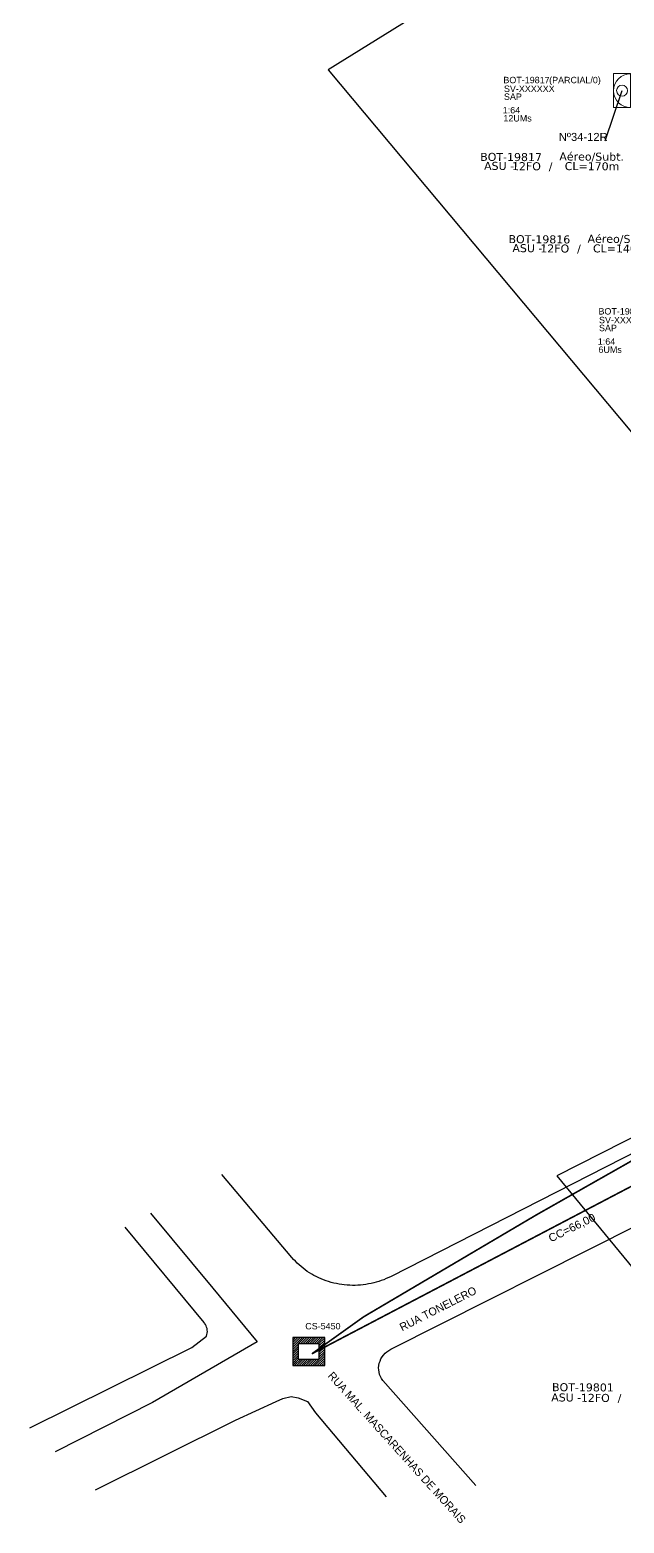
# Model space of a CAD drawing. Header units: millimetres. Extents: x 1075 to 1436, y -3191 to -2905.
# Drawn here: x 1075.2 to 1149.5, y -3188 to -3001.4 of the extents above; entities that cross this region are included whole.
import ezdxf
from ezdxf.enums import TextEntityAlignment as Align

# ---------------------------------------------------------------- set-up
doc = ezdxf.new("R2010")
doc.units = ezdxf.units.MM
for name, color, linetype in [('10.0-Cartográfico', 252, 'Continuous'), ('10.1-Caixas Subterrâneas', 5, 'Continuous'), ('10.3-Nome das Ruas', 252, 'Continuous'), ('CAP a instalar', 1, 'Continuous'), ('E.T.', 7, 'Continuous'), ('label_cabos', 7, 'Continuous'), ('Legenda', 1, 'Continuous')]:
    doc.layers.add(name, color=color, linetype=linetype)
doc.layers.add("20.0-LEGENDA DOS CDO'S", color=1, linetype='Continuous', lineweight=0)
doc.layers.add('20.1-CDO_INTERIOR', color=1, linetype='Continuous', lineweight=0)
doc.layers.add('DROP DE CLIENTE', color=140, linetype='Continuous', plot=False)
doc.layers.add('EXTRA', color=50, linetype='Continuous', plot=False)
doc.styles.add('ARIAL', font='arial.ttf')
doc.styles.add('siredit', font='verdana.ttf')

# ---------------------------------------------------------------- blocks, each defined once
blk = doc.blocks.new('*X27')
at = {"color": 0, "linetype": 'Continuous'}
for p, q in [((-1.25, 0.34099), (-0.49099, 1.1)), ((-1.25, 0.517767), (-0.667767, 1.1)), ((-1.25, 0.694544), (-0.844544, 1.1)), ((-1.25, 0.87132), (-1.02132, 1.1)), ((-1.25, 1.048097), (-1.198097, 1.1)), ((-1.25, 0.164214), (-0.8035, 0.610714)), ((-1.25, -0.012563), (-0.8035, 0.433937)), ((-1.25, -0.18934), (-0.8035, 0.25716)), ((-1.25, -0.366117), (-0.8035, 0.080383)), ((-0.789214, 0.625), (-0.314214, 1.1)), ((-0.612437, 0.625), (-0.137437, 1.1)), ((-0.43566, 0.625), (0.03934, 1.1)), ((-0.258883, 0.625), (0.216117, 1.1)), ((-0.082107, 0.625), (0.392893, 1.1)), ((0.09467, 0.625), (0.56967, 1.1)), ((0.271447, 0.625), (0.746447, 1.1)), ((0.448223, 0.625), (0.923223, 1.1)), ((0.625, 0.625), (1.1, 1.1)), ((0.801777, 0.625), (1.25, 1.073223)), ((0.8035, 0.449947), (1.25, 0.896447)), ((0.8035, 0.27317), (1.25, 0.71967)), ((0.8035, 0.096393), (1.25, 0.542893)), ((0.8035, -0.080383), (1.25, 0.366117)), ((0.8035, -0.25716), (1.25, 0.18934)), ((0.8035, -0.433937), (1.25, 0.012563)), ((-1.25, -0.542893), (-0.8035, -0.096393)), ((-1.25, -0.71967), (-0.8035, -0.27317)), ((-1.25, -0.896447), (-0.8035, -0.449947)), ((-1.25, -1.073223), (-0.801777, -0.625)), ((-1.1, -1.1), (-0.625, -0.625)), ((-0.923223, -1.1), (-0.448223, -0.625)), ((-0.746447, -1.1), (-0.271447, -0.625)), ((-0.56967, -1.1), (-0.09467, -0.625)), ((-0.392893, -1.1), (0.082107, -0.625)), ((-0.216117, -1.1), (0.258883, -0.625)), ((-0.03934, -1.1), (0.43566, -0.625)), ((0.137437, -1.1), (0.612437, -0.625)), ((0.314214, -1.1), (0.789214, -0.625)), ((0.49099, -1.1), (1.25, -0.34099)), ((0.667767, -1.1), (1.25, -0.517767)), ((0.8035, -0.610714), (1.25, -0.164214)), ((0.844544, -1.1), (1.25, -0.694544)), ((1.02132, -1.1), (1.25, -0.87132)), ((1.198097, -1.1), (1.25, -1.048097))]:
    blk.add_line(p, q, dxfattribs=at)
blk = doc.blocks.new('MANHOLE_MQ')
at = {"color": 0, "linetype": 'Continuous'}
for p, q in [((0.00000623, 0.00000569), (-0.00000627, 0.00000569)), ((-0.00000627, 0.00000569), (-0.00000627, -0.00000531)), ((-0.00000404, 0.00000331), (0.00000399, 0.00000331)), ((-0.00000404, -0.00000294), (-0.00000404, 0.00000331)), ((0.00000399, 0.00000331), (0.00000399, -0.00000294)), ((0.00000623, -0.00000531), (0.00000623, 0.00000569)), ((-0.00000627, -0.00000531), (0.00000623, -0.00000531)), ((0.00000399, -0.00000294), (-0.00000404, -0.00000294)), ((0.00000399, -0.00000294), (0.00000399, -0.00000294))]:
    blk.add_line(p, q, dxfattribs=at)
at = {"color": 0, "linetype": 'Continuous', "xscale": 5e-06, "yscale": 5e-06, "zscale": 1e-05}
blk.add_blockref('*X27', (-0.00000002, 0.00000019), dxfattribs=at)
blk = doc.blocks.new('CDOI_CT_ESQ')
at = {"layer": '20.1-CDO_INTERIOR', "color": 8, "lineweight": 18}
blk.add_lwpolyline([(4.92, -0.36), (4.92, 3.89), (7.04, 3.89), (7.05, -0.36)], close=True, dxfattribs=at)
blk.add_circle((5.98, 1.76), 0.68, dxfattribs=at)
blk.add_arc((7.04, 1.76), 2.12, 90.0531, 270.0531, dxfattribs=at)
at = {"layer": "20.0-LEGENDA DOS CDO'S", "color": 8, "style": 'ARIAL'}
for tag, p in [('CDO_N', (-9.3, 2.69)), ('SURVEY', (-9.3, 1.6)), ('SAP', (-9.3, 0.61)), ('1:XX', (-9.31, -1.08)), ('UMS', (-9.31, -2.09))]:
    blk.add_attdef(tag, p, '', height=0.8, rotation=359.9724, dxfattribs=at)
blk.add_attdef('FIBRAS_UTILIZADAS', text='', height=0.8, rotation=359.9724, dxfattribs=at).set_placement((-1.59, 2.69), align=Align.CENTER)
blk = doc.blocks.new('Inst CB DT OCUP CFOA-SM-ASU-120-S-12')
at = {"layer": 'label_cabos', "color": 0, "style": 'siredit'}
for tag, flags, p in [('ID_ATIVIDADE', 3, (1.31, 2.67)), ('FATOR', 1, (11.56, 2.55))]:
    blk.add_attdef(tag, text='', height=1, rotation=359.69, dxfattribs=dict(at, flags=flags)).set_placement(p, align=Align.MIDDLE_CENTER)
for tag, p in [('TIPO_CABO', (1.26, 0)), ('DESTINO_CABO', (3.13, 1.26)), ('CABO', (4.69, -0.05)), ('/', (7.71, -0.05)), ('LANCE', (10.91, 0)), ('TIPO_CABO', (13.11, 1.24)), ('UND', (15.96, 0)), ('FID', (13.15, -1.41))]:
    blk.add_attdef(tag, text='', height=1, rotation=359.69, dxfattribs=at).set_placement(p, align=Align.MIDDLE_CENTER)
blk.add_attdef('QTDE', (12.43, -0.47), '', height=1, rotation=359.69, dxfattribs=at)
blk = doc.blocks.new('LEGENDA DOS CABOS')
at = {"layer": 'EXTRA', "color": 0, "style": 'siredit'}
for tag, p in [('ID', (4.6, 0.97)), ('XX', (9.03, 0.97))]:
    blk.add_attdef(tag, text='', height=0.48, rotation=359.69, dxfattribs=at).set_placement(p, align=Align.MIDDLE_CENTER)
at = {"layer": 'Legenda', "color": 0, "style": 'siredit'}
for tag, p in [('TIPO_CABO', (1.31, 0)), ('CABO', (4.69, -0.05)), ('/', (6.81, -0.05)), ('METROS', (10.03, -0.05))]:
    blk.add_attdef(tag, text='', height=0.8, rotation=359.69, dxfattribs=at).set_placement(p, align=Align.MIDDLE_CENTER)

msp = doc.modelspace()

# ---------------------------------------------------------------- linework, layer by layer
at = {"layer": '10.0-Cartográfico'}
for points in [[(1231.87, -3100.29), (1120.38, -3157.14), (1120.09, -3157.29), (1119.78, -3157.42), (1119.48, -3157.55), (1119.16, -3157.66), (1118.85, -3157.77), (1118.53, -3157.87), (1118.21, -3157.95), (1117.88, -3158.03), (1117.55, -3158.09), (1117.22, -3158.15), (1116.89, -3158.19), (1116.55, -3158.22), (1116.22, -3158.25), (1115.88, -3158.26), (1115.55, -3158.26), (1115.21, -3158.25), (1114.88, -3158.23), (1114.54, -3158.2), (1114.21, -3158.16), (1113.88, -3158.1), (1113.55, -3158.04), (1113.22, -3157.97), (1112.9, -3157.89), (1112.58, -3157.79), (1112.26, -3157.69), (1111.95, -3157.57), (1111.64, -3157.45), (1111.34, -3157.32), (1111.04, -3157.17), (1110.75, -3157.02), (1110.46, -3156.86), (1110.18, -3156.69), (1109.91, -3156.51), (1109.64, -3156.32), (1109.38, -3156.12), (1109.13, -3155.92), (1108.88, -3155.7), (1108.64, -3155.48), (1108.42, -3155.25), (1108.2, -3155.02), (1107.98, -3154.78), (1099.25, -3144.39)], [(1090.31, -3149.26), (1098.1, -3158.61), (1103.66, -3165.3)], [(1095.5, -3166.02), (1097.3, -3164.59), (1097.36, -3164.41), (1097.4, -3164.23), (1097.42, -3164.04), (1097.41, -3163.85), (1097.38, -3163.66), (1097.33, -3163.48), (1097.27, -3163.3), (1097.18, -3163.13), (1097.08, -3162.97), (1097.01, -3162.88), (1087.14, -3150.98)], [(1130.99, -3183.28), (1119.34, -3170.15), (1119.19, -3169.91), (1119.06, -3169.66), (1118.95, -3169.39), (1118.88, -3169.11), (1118.84, -3168.83), (1118.83, -3168.55), (1118.85, -3168.26), (1118.91, -3167.99), (1119, -3167.72), (1119.11, -3167.46), (1119.26, -3167.2), (1119.43, -3166.97), (1119.63, -3166.75), (1119.85, -3166.56), (1120.09, -3166.39), (1120.36, -3166.24), (1151.31, -3150.67)], [(1075.24, -3176.08), (1095.5, -3166.02)], [(1103.66, -3165.3), (1090.57, -3172.89), (1078.4, -3179.05)], [(1083.46, -3183.82), (1100.96, -3175.12), (1106.04, -3172.78), (1106.87, -3172.41), (1107.9, -3172.13), (1108.79, -3172.31), (1109.95, -3172.76), (1110.93, -3174.18), (1119.76, -3184.69)]]:
    msp.add_lwpolyline(points, dxfattribs=at)
at = {"layer": 'CAP a instalar', "ltscale": 5, "const_width": 0.2}
for points in [[(1208.46, -3120.73), (1191.92, -3124.14), (1183.57, -3126.47), (1173.26, -3130.55), (1166.49, -3134.03), (1157.64, -3138.63), (1138.57, -3149.44), (1116.97, -3162.18), (1110.49, -3166.81)], [(1110.49, -3166.81), (1168.98, -3136.15)]]:
    msp.add_lwpolyline(points, dxfattribs=at)
at = {"layer": 'DROP DE CLIENTE'}
msp.add_lwpolyline([(1147.16, -3015.27), (1149.25, -3008.99)], dxfattribs=at)
at = {"layer": 'E.T.', "color": 2}
msp.add_lwpolyline([(1279.37, -3148.69), (1284.49, -3145.65), (1342.44, -3116.17), (1264.54, -3059.25), (1229.8, -3015.14), (1179.61, -2964.8), (1112.51, -3006.4), (1202.24, -3113.54), (1141.1, -3144.59), (1160.77, -3168.45), (1224.31, -3133.99), (1249.52, -3170.88), (1279.37, -3148.69), (1279.37, -3148.69)], dxfattribs=at)

# ---------------------------------------------------------------- block references
at = {"layer": '10.1-Caixas Subterrâneas', "color": 30, "xscale": 319787.5543111581, "yscale": 319787.5543111582, "zscale": 319787.5543111582, "rotation": 180.0000000000627}
msp.add_blockref('MANHOLE_MQ', (1110.08, -3166.47), dxfattribs=at)
at = {"layer": '20.1-CDO_INTERIOR'}
ref = msp.add_blockref('CDOI_CT_ESQ', (1143.27, -3010.75), dxfattribs=at)
ref.add_attrib('CDO_N', 'BOT-19817', (1134.42, -3008.06), dxfattribs={"layer": "20.0-LEGENDA DOS CDO'S", "color": 8, "height": 0.8, "rotation": 359.9724, "style": 'ARIAL'})
ref.add_attrib('FIBRAS_UTILIZADAS', '           (PARCIAL/0)', dxfattribs={"layer": "20.0-LEGENDA DOS CDO'S", "color": 8, "height": 0.8, "rotation": 359.9724, "style": 'ARIAL'}).set_placement((1141.66, -3008.06), align=Align.CENTER)
ref.add_attrib('SURVEY', '  SV-XXXXXX', (1133.87, -3009.15), dxfattribs={"layer": "20.0-LEGENDA DOS CDO'S", "color": 8, "height": 0.8, "rotation": 359.9724, "style": 'ARIAL'})
ref.add_attrib('SAP', '  SAP', (1133.87, -3010.14), dxfattribs={"layer": "20.0-LEGENDA DOS CDO'S", "color": 8, "height": 0.8, "rotation": 359.9724, "style": 'ARIAL'})
ref.add_attrib('1:XX', '  1:64', (1133.72, -3011.83), dxfattribs={"layer": "20.0-LEGENDA DOS CDO'S", "color": 8, "height": 0.8, "rotation": 359.9724, "style": 'ARIAL'})
ref.add_attrib('UMS', '12UMs', (1134.42, -3012.84), dxfattribs={"layer": "20.0-LEGENDA DOS CDO'S", "color": 8, "height": 0.8, "rotation": 359.9724, "style": 'ARIAL'})
ref = msp.add_blockref('CDOI_CT_ESQ', (1155.15, -3039.65), dxfattribs=at)
ref.add_attrib('CDO_N', 'BOT-19816', (1146.3, -3036.96), dxfattribs={"layer": "20.0-LEGENDA DOS CDO'S", "color": 8, "height": 0.8, "rotation": 359.9724, "style": 'ARIAL'})
ref.add_attrib('FIBRAS_UTILIZADAS', '             (PARCIAL/0)', dxfattribs={"layer": "20.0-LEGENDA DOS CDO'S", "color": 8, "height": 0.8, "rotation": 359.9724, "style": 'ARIAL'}).set_placement((1153.54, -3036.97), align=Align.CENTER)
ref.add_attrib('SURVEY', '  SV-XXXXXX', (1145.75, -3038.05), dxfattribs={"layer": "20.0-LEGENDA DOS CDO'S", "color": 8, "height": 0.8, "rotation": 359.9724, "style": 'ARIAL'})
ref.add_attrib('SAP', '  SAP', (1145.75, -3039.04), dxfattribs={"layer": "20.0-LEGENDA DOS CDO'S", "color": 8, "height": 0.8, "rotation": 359.9724, "style": 'ARIAL'})
ref.add_attrib('1:XX', '  1:64', (1145.6, -3040.73), dxfattribs={"layer": "20.0-LEGENDA DOS CDO'S", "color": 8, "height": 0.8, "rotation": 359.9724, "style": 'ARIAL'})
ref.add_attrib('UMS', '6UMs', (1146.3, -3041.75), dxfattribs={"layer": "20.0-LEGENDA DOS CDO'S", "color": 8, "height": 0.8, "rotation": 359.9724, "style": 'ARIAL'})
at = {"layer": 'label_cabos', "color": 0, "lineweight": 0}
ref = msp.add_blockref('LEGENDA DOS CABOS', (1131.14, -3018.91), dxfattribs=at)
ref.add_attrib('ID', 'BOT-19817', dxfattribs={"color": 0, "height": 1, "rotation": 359.69, "style": 'siredit'}).set_placement((1135.38, -3017.28), align=Align.MIDDLE_CENTER)
ref.add_attrib('CABO', '12FO', dxfattribs={"color": 0, "height": 1, "rotation": 359.69, "style": 'siredit'}).set_placement((1137.3, -3018.43), align=Align.MIDDLE_CENTER)
ref.add_attrib('METROS', 'CL=170m', dxfattribs={"color": 0, "height": 1, "rotation": 359.69, "style": 'siredit'}).set_placement((1145.5, -3018.43), align=Align.MIDDLE_CENTER)
ref.add_attrib('XX', 'Aéreo/Subt.', dxfattribs={"color": 0, "height": 1, "rotation": 359.69, "style": 'siredit'}).set_placement((1145.45, -3017.23), align=Align.MIDDLE_CENTER)
ref.add_attrib('/', '/', dxfattribs={"color": 0, "height": 1, "rotation": 359.69, "style": 'siredit'}).set_placement((1140.33, -3018.43), align=Align.MIDDLE_CENTER)
ref.add_attrib('TIPO_CABO', 'ASU -', dxfattribs={"color": 0, "height": 1, "rotation": 359.69, "style": 'siredit'}).set_placement((1133.88, -3018.39), align=Align.MIDDLE_CENTER)
ref = msp.add_blockref('LEGENDA DOS CABOS', (1134.68, -3029.19), dxfattribs=at)
ref.add_attrib('ID', 'BOT-19816', dxfattribs={"color": 0, "height": 1, "rotation": 359.69, "style": 'siredit'}).set_placement((1138.92, -3027.56), align=Align.MIDDLE_CENTER)
ref.add_attrib('CABO', '12FO', dxfattribs={"color": 0, "height": 1, "rotation": 359.69, "style": 'siredit'}).set_placement((1140.84, -3028.71), align=Align.MIDDLE_CENTER)
ref.add_attrib('METROS', 'CL=140m', dxfattribs={"color": 0, "height": 1, "rotation": 359.69, "style": 'siredit'}).set_placement((1149.03, -3028.71), align=Align.MIDDLE_CENTER)
ref.add_attrib('XX', 'Aéreo/Subt.', dxfattribs={"color": 0, "height": 1, "rotation": 359.69, "style": 'siredit'}).set_placement((1148.98, -3027.51), align=Align.MIDDLE_CENTER)
ref.add_attrib('/', '/', dxfattribs={"color": 0, "height": 1, "rotation": 359.69, "style": 'siredit'}).set_placement((1143.87, -3028.71), align=Align.MIDDLE_CENTER)
ref.add_attrib('TIPO_CABO', 'ASU -', dxfattribs={"color": 0, "height": 1, "rotation": 359.69, "style": 'siredit'}).set_placement((1137.42, -3028.67), align=Align.MIDDLE_CENTER)
ref = msp.add_blockref('Inst CB DT OCUP CFOA-SM-ASU-120-S-12', (1141.23, -3172.26), dxfattribs=at)
ref.add_attrib('DESTINO_CABO', 'BOT-19801', dxfattribs={"color": 0, "height": 1, "rotation": 359.69, "style": 'siredit'}).set_placement((1144.36, -3171), align=Align.MIDDLE_CENTER)
ref.add_attrib('CABO', '12FO', dxfattribs={"color": 0, "height": 1, "rotation": 359.69, "style": 'siredit'}).set_placement((1145.91, -3172.32), align=Align.MIDDLE_CENTER)
ref.add_attrib('TIPO_CABO', 'Duto Ocup.', dxfattribs={"color": 0, "height": 1, "rotation": 359.69, "style": 'siredit'}).set_placement((1154.33, -3171.02), align=Align.MIDDLE_CENTER)
ref.add_attrib('/', '/', dxfattribs={"color": 0, "height": 1, "rotation": 359.69, "style": 'siredit'}).set_placement((1148.94, -3172.32), align=Align.MIDDLE_CENTER)
ref.add_attrib('TIPO_CABO', 'ASU - ', dxfattribs={"color": 0, "height": 1, "rotation": 359.69, "style": 'siredit'}).set_placement((1142.49, -3172.27), align=Align.MIDDLE_CENTER)
ref.add_attrib('FID', '01-LC1.1.1', dxfattribs={"color": 0, "height": 1, "rotation": 359.69, "style": 'siredit'}).set_placement((1154.37, -3173.68), align=Align.MIDDLE_CENTER)
ref.add_attrib('LANCE', 'CC=', dxfattribs={"color": 0, "height": 1, "rotation": 359.69, "style": 'siredit'}).set_placement((1152.13, -3172.26), align=Align.MIDDLE_CENTER)
ref.add_attrib('QTDE', '125', (1153.65, -3172.74), dxfattribs={"color": 0, "height": 1, "rotation": 359.69, "style": 'siredit'})
ref.add_attrib('UND', 'm', dxfattribs={"color": 0, "height": 1, "rotation": 359.69, "style": 'siredit'}).set_placement((1157.19, -3172.26), align=Align.MIDDLE_CENTER)

# ---------------------------------------------------------------- texts
at = {"style": 'ARIAL'}
for tag, rotation, p in [('Nº34-12R', 359.9671, (1144.4, -3015.27)), ('CC=66,00', 26.2523, (1143.2, -3151.5))]:
    msp.add_attdef(tag, text='(XX/YY)', height=1, rotation=rotation, dxfattribs=at).set_placement(p, align=Align.CENTER)
at = {"layer": '10.1-Caixas Subterrâneas', "color": 30, "style": 'ARIAL'}
msp.add_text('CS-5450', height=0.8, dxfattribs=at).set_placement((1109.66, -3163.76))
at = {"layer": '10.3-Nome das Ruas'}
for s, rotation, p in [('RUA TONELERO', 26.9766, (1121.77, -3164.02)), ('RUA MAL. MASCARENHAS DE MORAIS', 312.0439, (1112.4, -3169.62))]:
    msp.add_text(s, height=1, rotation=rotation, dxfattribs=at).set_placement(p)

doc.saveas('drawing.dxf')
